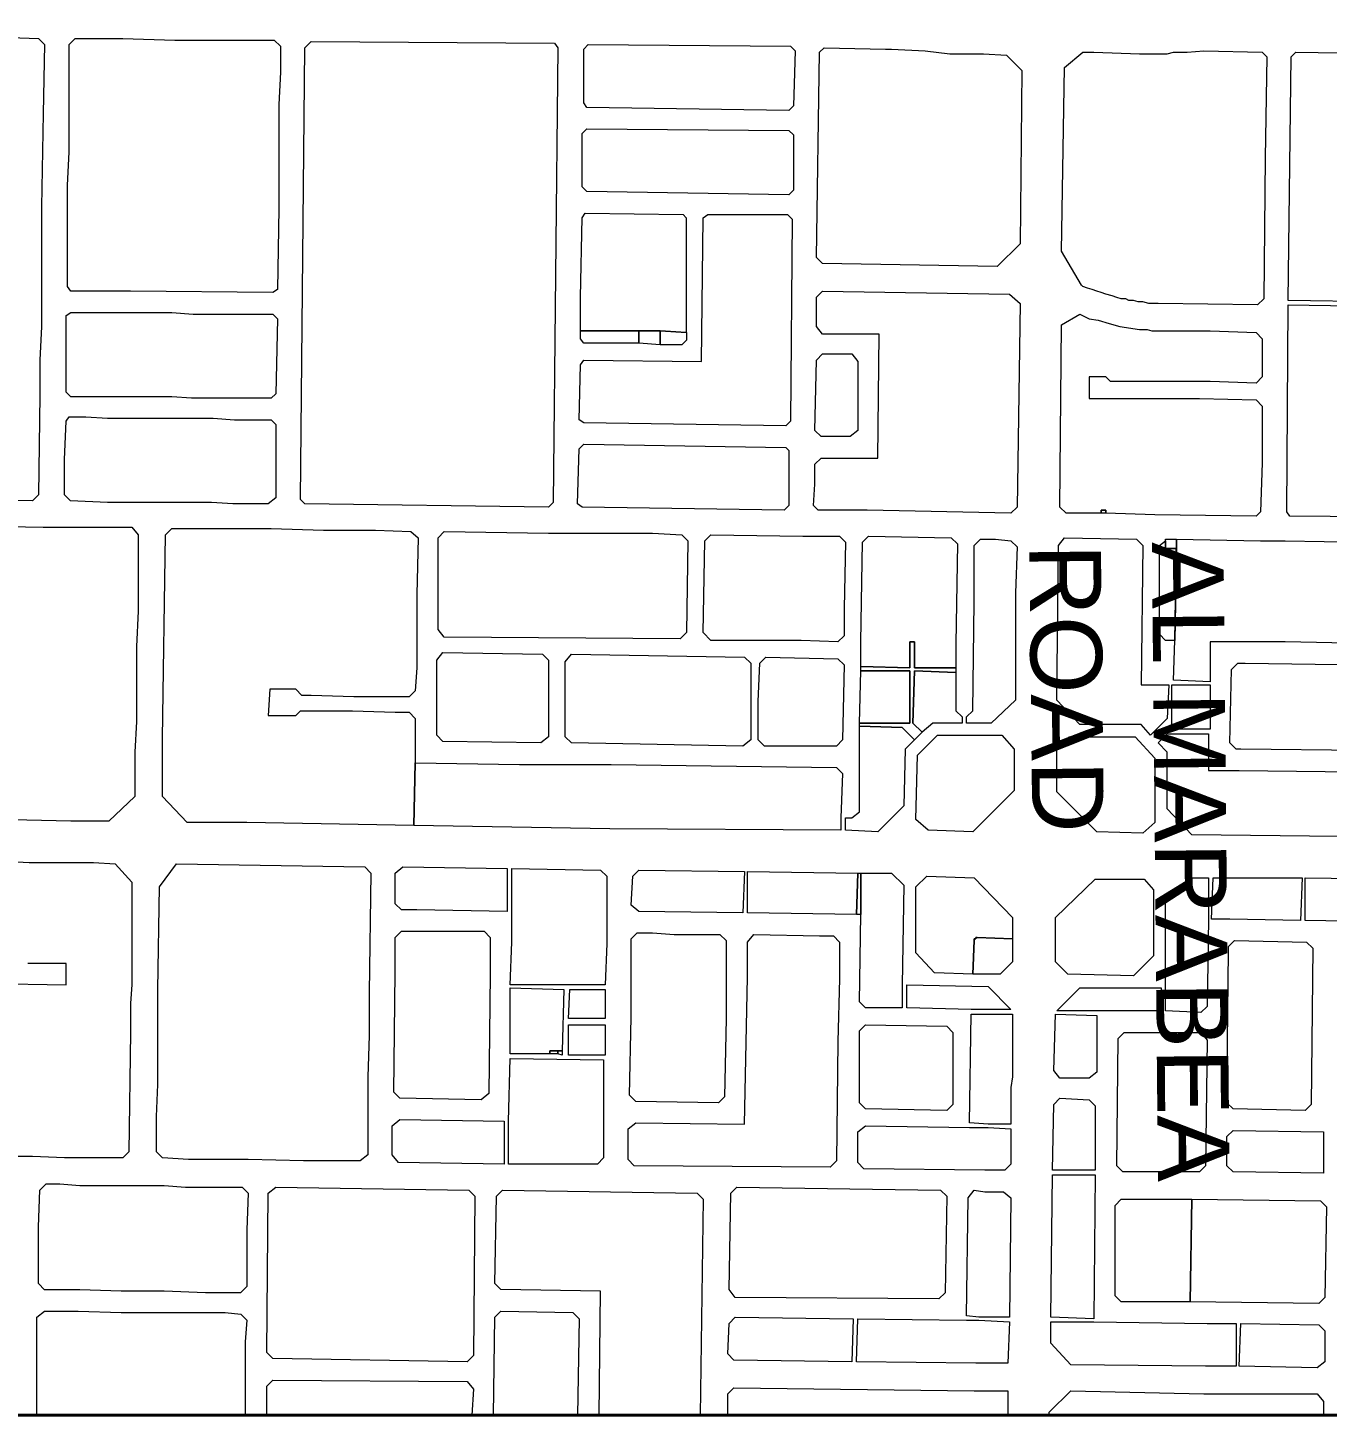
# Model space of a CAD drawing. Header units: inches. Extents: x -0.6 to 32.5, y 0.8 to 22.6.
# Drawn here: x 29.364 to 30.778, y 18.404 to 19.914 of the extents above; entities that cross this region are included whole.
import ezdxf

# ---------------------------------------------------------------- set-up
doc = ezdxf.new("R2010")
doc.units = ezdxf.units.IN
doc.header["$MEASUREMENT"] = 0
doc.layers.add('PDF_Geometry', color=7, linetype='Continuous', true_color=0xa5a5a5)
doc.layers.add('PDF_Text', color=7, linetype='Continuous')
doc.styles.add('PDF Arial', font='arial.ttf')

msp = doc.modelspace()

# ---------------------------------------------------------------- linework, layer by layer
at = {"layer": 'PDF_Geometry', "color": 7, "lineweight": 0}
for points in [[(32.3789, 22.3439), (32.3789, 18.4039), (27.9105, 18.4039), (27.9105, 22.3439), (32.3789, 22.3439)], [(29.3822, 19.8956), (29.3806, 19.8206), (29.3789, 19.7189), (29.3789, 19.6272), (29.3789, 19.5889), (29.3772, 19.5522), (29.3772, 19.5139), (29.3756, 19.4056), (29.3689, 19.3989), (29.1539, 19.4022), (29.1472, 19.4089), (29.1489, 19.5172), (29.1489, 19.5722), (29.1505, 19.6306), (29.1505, 19.7222), (29.1505, 19.7905), (29.1522, 19.8989), (29.1589, 19.9056), (29.2672, 19.9039), (29.3239, 19.9039), (29.3756, 19.9022), (29.3822, 19.8956)], [(29.6389, 19.8939), (29.6389, 19.8656), (29.6372, 19.8305), (29.6372, 19.7622), (29.6372, 19.7172), (29.6356, 19.6289), (29.6306, 19.6256), (29.4756, 19.6272), (29.4106, 19.6272), (29.4072, 19.6322), (29.4072, 19.6739), (29.4072, 19.7189), (29.4072, 19.7422), (29.4089, 19.7789), (29.4089, 19.8339), (29.4089, 19.8672), (29.4089, 19.8956), (29.4156, 19.9022), (29.4672, 19.9022), (29.5239, 19.9005), (29.5806, 19.9005), (29.6322, 19.9005), (29.6389, 19.8939)], [(29.9406, 19.8922), (29.9356, 19.3972), (29.9306, 19.3922), (29.6656, 19.3956), (29.6606, 19.4006), (29.6656, 19.8922), (29.6722, 19.8989), (29.9372, 19.8972), (29.9406, 19.8922)], [(30.1989, 19.8889), (30.1972, 19.8289), (30.1922, 19.8239), (29.9722, 19.8272), (29.9689, 19.8322), (29.9689, 19.8906), (29.9739, 19.8956), (30.1939, 19.8939), (30.1989, 19.8889)], [(30.2222, 19.6639), (30.2256, 19.8872), (30.2306, 19.8922), (30.2972, 19.8906), (30.3039, 19.8906), (30.3406, 19.8889), (30.3672, 19.8856), (30.4039, 19.8856), (30.4289, 19.8839), (30.4456, 19.8672), (30.4439, 19.6789), (30.4189, 19.6539), (30.2289, 19.6572), (30.2222, 19.6639)], [(30.4889, 19.6706), (30.4922, 19.8705), (30.5122, 19.8872), (30.5239, 19.8872), (30.5739, 19.8855), (30.5789, 19.8855), (30.5856, 19.8855), (30.5905, 19.8855), (30.5939, 19.8855), (30.5972, 19.8855), (30.6039, 19.8855), (30.6106, 19.8872), (30.6189, 19.8872), (30.6256, 19.8872), (30.6439, 19.8889), (30.7072, 19.8872), (30.7122, 19.8822), (30.7106, 19.7722), (30.7089, 19.6189), (30.7022, 19.6122), (30.5939, 19.6139), (30.5889, 19.6139), (30.5839, 19.6139), (30.5772, 19.6156), (30.5722, 19.6156), (30.5672, 19.6172), (30.5622, 19.6172), (30.5589, 19.6189), (30.5539, 19.6189), (30.5489, 19.6205), (30.5439, 19.6222), (30.5372, 19.6239), (30.5322, 19.6256), (30.5272, 19.6272), (30.5222, 19.6289), (30.5172, 19.6306), (30.5122, 19.6322), (30.5106, 19.6339), (30.4889, 19.6706)], [(30.7439, 19.8872), (30.9639, 19.8839), (30.9689, 19.8806), (30.9672, 19.7706), (30.9655, 19.6272), (30.9606, 19.6239), (30.8739, 19.6239), (30.8739, 19.6289), (30.8689, 19.6289), (30.8506, 19.6289), (30.8506, 19.6572), (30.8506, 19.6589), (30.8339, 19.6589), (30.8322, 19.6406), (30.8322, 19.6156), (30.7355, 19.6172), (30.7389, 19.8822), (30.7439, 19.8872)], [(30.1972, 19.7972), (30.1972, 19.7372), (30.1922, 19.7322), (29.9722, 19.7356), (29.9672, 19.7406), (29.9672, 19.7989), (29.9722, 19.8039), (30.1922, 19.8022), (30.1972, 19.7972)], [(30.1956, 19.7056), (30.1939, 19.4856), (30.1889, 19.4806), (29.9689, 19.4839), (29.9639, 19.4872), (29.9655, 19.5472), (29.9689, 19.5522), (30.0972, 19.5506), (30.0989, 19.7072), (30.1039, 19.7106), (30.1906, 19.7106), (30.1956, 19.7056)], [(30.0772, 19.7106), (30.0805, 19.7072), (30.0805, 19.5822), (30.0522, 19.5839), (30.0289, 19.5839), (29.9655, 19.5839), (29.9655, 19.6206), (29.9672, 19.7072), (29.9706, 19.7122), (30.0772, 19.7106)], [(30.4322, 19.6239), (30.4439, 19.6139), (30.4406, 19.3922), (30.4339, 19.3856), (30.2772, 19.3889), (30.2239, 19.3889), (30.2189, 19.3939), (30.2206, 19.4172), (30.2206, 19.4389), (30.2272, 19.4456), (30.2889, 19.4456), (30.2906, 19.5806), (30.2289, 19.5806), (30.2222, 19.5889), (30.2222, 19.6206), (30.2289, 19.6272), (30.4322, 19.6239)], [(29.6356, 19.5972), (29.6339, 19.5156), (29.6289, 19.5106), (29.5889, 19.5106), (29.5422, 19.5106), (29.5206, 19.5122), (29.4972, 19.5122), (29.4506, 19.5122), (29.4289, 19.5122), (29.4106, 19.5122), (29.4056, 19.5172), (29.4056, 19.5589), (29.4056, 19.5822), (29.4056, 19.6006), (29.4106, 19.6039), (29.4289, 19.6039), (29.4522, 19.6039), (29.4989, 19.6039), (29.5206, 19.6039), (29.5439, 19.6022), (29.5889, 19.6022), (29.6306, 19.6022), (29.6356, 19.5972)], [(30.4889, 19.5905), (30.5089, 19.6022), (30.5189, 19.5972), (30.5289, 19.5955), (30.5406, 19.5922), (30.5522, 19.5889), (30.5739, 19.5856), (30.5756, 19.5856), (30.5822, 19.5856), (30.5872, 19.5839), (30.5939, 19.5839), (30.5989, 19.5839), (30.6055, 19.5839), (30.6106, 19.5839), (30.6272, 19.5839), (30.6506, 19.5839), (30.7006, 19.5822), (30.7072, 19.5755), (30.7072, 19.5339), (30.7006, 19.5272), (30.6506, 19.5289), (30.6272, 19.5289), (30.6106, 19.5289), (30.5739, 19.5289), (30.5422, 19.5289), (30.5372, 19.5339), (30.5189, 19.5339), (30.5189, 19.5105), (30.5922, 19.5105), (30.6156, 19.5105), (30.6389, 19.5105), (30.7006, 19.5089), (30.7072, 19.5022), (30.7072, 19.4855), (30.7072, 19.4405), (30.7056, 19.3872), (30.7006, 19.3822), (30.5905, 19.3839), (30.5372, 19.3855), (30.5372, 19.3889), (30.5322, 19.3889), (30.5322, 19.3855), (30.4939, 19.3855), (30.4872, 19.3922), (30.4889, 19.5905)], [(30.9655, 19.6056), (30.9622, 19.3839), (30.9572, 19.3806), (30.7372, 19.3822), (30.7339, 19.3872), (30.7355, 19.6122), (30.8506, 19.6105), (30.9606, 19.6089), (30.9655, 19.6056)], [(30.0289, 19.5839), (30.0289, 19.5706), (29.9689, 19.5706), (29.9655, 19.5755), (29.9655, 19.5839), (30.0289, 19.5839)], [(30.0522, 19.5689), (30.0289, 19.5706), (30.0289, 19.5839), (30.0522, 19.5839), (30.0522, 19.5689)], [(30.0806, 19.5822), (30.0806, 19.5739), (30.0756, 19.5689), (30.0522, 19.5689), (30.0522, 19.5839), (30.0806, 19.5822)], [(30.2606, 19.5589), (30.2672, 19.5505), (30.2672, 19.4756), (30.2589, 19.4689), (30.2272, 19.4689), (30.2206, 19.4756), (30.2222, 19.5522), (30.2289, 19.5589), (30.2606, 19.5589)], [(29.6339, 19.4822), (29.6339, 19.4422), (29.6339, 19.4022), (29.6255, 19.3956), (29.5872, 19.3956), (29.5639, 19.3972), (29.5406, 19.3972), (29.5189, 19.3972), (29.4956, 19.3972), (29.4722, 19.3972), (29.4506, 19.3972), (29.4105, 19.3989), (29.4039, 19.4056), (29.4039, 19.4439), (29.4056, 19.4856), (29.4089, 19.4906), (29.4272, 19.4906), (29.4506, 19.4889), (29.4972, 19.4889), (29.5189, 19.4889), (29.5656, 19.4889), (29.5889, 19.4872), (29.6289, 19.4872), (29.6339, 19.4822)], [(30.1889, 19.4572), (30.1922, 19.4539), (30.1922, 19.3939), (30.1872, 19.3889), (29.9672, 19.3922), (29.9622, 19.3956), (29.9639, 19.4556), (29.9689, 19.4606), (30.1889, 19.4572)], [(30.5322, 19.3856), (30.5322, 19.3889), (30.5372, 19.3889), (30.5372, 19.3856), (30.5322, 19.3856)], [(29.2839, 19.3722), (29.3806, 19.3705), (29.4106, 19.3705), (29.4389, 19.3705), (29.4772, 19.3705), (29.4839, 19.3622), (29.4839, 19.3255), (29.4839, 19.2789), (29.4822, 19.2406), (29.4822, 19.1589), (29.4806, 19.1255), (29.4806, 19.0772), (29.4522, 19.0506), (29.4456, 19.0506), (29.4106, 19.0506), (29.3306, 19.0522)], [(29.7889, 19.3589), (29.7872, 19.2972), (29.7872, 19.2172), (29.7856, 19.1922), (29.7789, 19.1856), (29.7639, 19.1856), (29.7406, 19.1856), (29.7189, 19.1856), (29.6722, 19.1872), (29.6622, 19.1872), (29.6556, 19.1939), (29.6272, 19.1939), (29.6256, 19.1656), (29.6556, 19.1656), (29.6606, 19.1706), (29.6722, 19.1706), (29.7172, 19.1706), (29.7639, 19.1689), (29.7789, 19.1689), (29.7856, 19.1622), (29.7856, 19.1372), (29.7856, 19.1139), (29.7839, 19.0456), (29.6022, 19.0489), (29.5672, 19.0489), (29.5372, 19.0489), (29.5106, 19.0772), (29.5106, 19.0839), (29.5106, 19.1406), (29.5139, 19.3622), (29.5206, 19.3689), (29.6289, 19.3689), (29.6856, 19.3672), (29.7422, 19.3672), (29.7806, 19.3656), (29.7889, 19.3589)], [(30.0822, 19.3556), (30.0806, 19.2556), (30.0739, 19.2489), (29.8172, 19.2505), (29.8106, 19.2589), (29.8106, 19.3589), (29.8172, 19.3656), (29.9306, 19.3639), (30.0072, 19.3639), (30.0439, 19.3639), (30.0756, 19.3622), (30.0822, 19.3556)], [(30.2539, 19.3539), (30.2522, 19.2822), (30.2522, 19.2522), (30.2455, 19.2455), (30.2056, 19.2472), (30.2022, 19.2472), (30.1072, 19.2472), (30.0989, 19.2556), (30.1006, 19.3555), (30.1072, 19.3622), (30.2072, 19.3605), (30.2472, 19.3605), (30.2539, 19.3539)], [(30.3756, 19.3522), (30.3739, 19.2439), (30.3739, 19.2172), (30.3289, 19.2172), (30.3289, 19.2455), (30.3239, 19.2455), (30.3239, 19.2172), (30.2706, 19.2189), (30.2706, 19.2455), (30.2722, 19.3539), (30.2789, 19.3606), (30.3689, 19.3589), (30.3756, 19.3522)], [(30.5772, 19.3506), (30.5756, 19.1989), (30.6056, 19.1989), (30.6039, 19.1622), (30.5856, 19.1439), (30.5756, 19.1556), (30.5089, 19.1556), (30.4839, 19.1822), (30.4855, 19.3506), (30.4922, 19.3589), (30.5706, 19.3572), (30.5772, 19.3506)], [(30.4406, 19.3489), (30.4389, 19.2989), (30.4389, 19.2539), (30.4389, 19.1822), (30.4122, 19.1572), (30.3856, 19.1572), (30.3856, 19.1639), (30.3922, 19.1706), (30.3939, 19.2889), (30.3939, 19.3006), (30.3939, 19.3222), (30.3939, 19.3506), (30.4006, 19.3572), (30.4172, 19.3572), (30.4339, 19.3555), (30.4406, 19.3489)], [(30.6022, 19.3556), (30.6022, 19.3472), (30.6139, 19.3472), (30.6122, 19.2472), (30.6022, 19.2472), (30.5956, 19.2539), (30.5956, 19.3506), (30.6022, 19.3556)], [(30.6022, 19.3572), (30.6139, 19.3572), (30.6139, 19.3472), (30.6022, 19.3472), (30.6022, 19.3556), (30.6022, 19.3572)], [(30.8172, 19.3539), (30.8239, 19.3472), (30.8239, 19.2506), (30.8172, 19.2439), (30.7322, 19.2455), (30.6506, 19.2455), (30.6506, 19.2022), (30.6106, 19.2039), (30.6122, 19.2472), (30.6139, 19.3572), (30.7056, 19.3555), (30.7322, 19.3555), (30.8172, 19.3539)], [(30.3739, 19.2172), (30.3739, 19.2122), (30.3289, 19.2139), (30.3272, 19.1572), (30.3372, 19.1472), (30.3289, 19.1389), (30.3156, 19.1522), (30.2689, 19.1539), (30.2689, 19.1572), (30.3239, 19.1572), (30.3239, 19.2139), (30.2706, 19.2139), (30.2706, 19.2189), (30.3239, 19.2172), (30.3239, 19.2456), (30.3289, 19.2456), (30.3289, 19.2172), (30.3739, 19.2172)], [(29.9306, 19.2256), (29.9306, 19.1422), (29.9222, 19.1356), (29.8156, 19.1372), (29.8089, 19.1439), (29.8089, 19.2256), (29.8156, 19.2339), (29.9239, 19.2322), (29.9306, 19.2256)], [(30.1506, 19.2222), (30.1506, 19.1389), (30.1422, 19.1322), (29.9556, 19.1356), (29.9489, 19.1422), (29.9489, 19.2239), (29.9556, 19.2322), (30.1439, 19.2289), (30.1506, 19.2222)], [(30.2456, 19.2272), (30.2522, 19.2206), (30.2506, 19.1389), (30.2439, 19.1322), (30.1822, 19.1322), (30.1656, 19.1322), (30.1589, 19.1389), (30.1589, 19.1806), (30.1605, 19.2222), (30.1672, 19.2289), (30.2456, 19.2272)], [(30.3239, 19.2139), (30.3239, 19.1572), (30.2689, 19.1572), (30.2706, 19.2139), (30.3239, 19.2139)], [(30.3739, 19.1706), (30.3806, 19.1639), (30.3806, 19.1572), (30.3489, 19.1572), (30.3372, 19.1472), (30.3272, 19.1572), (30.3289, 19.2139), (30.3739, 19.2122), (30.3739, 19.1706)], [(30.8222, 19.2139), (30.8222, 19.1339), (30.8156, 19.1272), (30.6839, 19.1289), (30.6789, 19.1289), (30.6722, 19.1355), (30.6739, 19.2155), (30.6806, 19.2222), (30.6889, 19.2222), (30.8156, 19.2205), (30.8222, 19.2139)], [(30.6506, 19.1506), (30.6089, 19.1506), (30.6089, 19.1989), (30.6106, 19.1989), (30.6506, 19.1989), (30.6506, 19.1506)], [(30.3156, 19.1522), (30.3289, 19.1389), (30.3189, 19.1289), (30.3172, 19.0672), (30.2889, 19.0389), (30.2539, 19.0406), (30.2539, 19.0539), (30.2606, 19.0539), (30.2689, 19.0606), (30.2689, 19.1539), (30.3156, 19.1522)], [(30.4239, 19.1439), (30.4372, 19.1289), (30.4372, 19.0839), (30.3922, 19.0389), (30.3439, 19.0406), (30.3305, 19.0522), (30.3322, 19.1222), (30.3539, 19.1439), (30.4239, 19.1439)], [(30.5689, 19.1422), (30.5906, 19.1189), (30.5906, 19.0489), (30.5772, 19.0372), (30.5272, 19.0389), (30.4839, 19.0822), (30.4839, 19.1289), (30.4972, 19.1422), (30.5689, 19.1422)], [(31.1189, 19.0306), (31.0039, 19.0306), (30.9122, 19.0322), (30.7906, 19.0339), (30.6306, 19.0355), (30.6039, 19.0639), (30.6039, 19.1256), (30.5939, 19.1356), (30.6039, 19.1456), (30.6489, 19.1456), (30.6489, 19.1055), (30.6822, 19.1055), (31.1189, 19.1006), (31.1189, 19.0306)], [(30.2506, 19.1022), (30.2489, 19.0539), (30.2489, 19.0406), (29.9972, 19.0422), (29.7839, 19.0456), (29.7856, 19.1139), (29.8989, 19.1122), (29.9989, 19.1122), (30.2439, 19.1089), (30.2506, 19.1022)], [(29.3322, 19.0072), (29.3656, 19.0056), (29.4006, 19.0056), (29.4356, 19.0056), (29.4589, 19.0039)], [(29.4589, 19.0039), (29.4772, 18.9839), (29.4772, 18.9706), (29.4772, 18.9356), (29.4772, 18.9339), (29.4772, 18.8939), (29.4772, 18.8722), (29.4756, 18.8522), (29.4756, 18.8206), (29.4739, 18.6905), (29.4672, 18.6839), (29.4039, 18.6839), (29.3689, 18.6856), (29.3339, 18.6856)], [(29.7372, 18.9939), (29.7356, 18.8639), (29.7356, 18.8172), (29.7339, 18.7722), (29.7339, 18.7372), (29.7339, 18.7089), (29.7339, 18.6872), (29.7256, 18.6806), (29.6989, 18.6806), (29.6639, 18.6806), (29.6039, 18.6822), (29.5606, 18.6822), (29.5389, 18.6822), (29.5106, 18.6839), (29.5039, 18.6906), (29.5039, 18.7289), (29.5056, 18.7639), (29.5056, 18.7972), (29.5056, 18.8322), (29.5056, 18.8672), (29.5072, 18.9789), (29.5256, 19.0039), (29.7306, 19.0006), (29.7372, 18.9939)], [(29.8856, 18.9989), (29.8856, 18.9522), (29.7872, 18.9539), (29.7706, 18.9539), (29.7639, 18.9606), (29.7639, 18.9939), (29.7722, 19.0006), (29.8856, 18.9989)], [(29.9939, 18.9906), (29.9939, 18.9172), (29.9922, 18.8722), (29.9405, 18.8722), (29.8889, 18.8722), (29.8906, 18.9189), (29.8906, 18.9522), (29.8906, 18.9989), (29.9872, 18.9972), (29.9939, 18.9906)], [(30.1439, 18.9956), (30.1422, 18.9506), (30.0289, 18.9522), (30.0206, 18.9589), (30.0222, 18.9906), (30.0289, 18.9972), (30.1439, 18.9956)], [(30.2672, 18.9939), (30.2656, 18.9489), (30.1472, 18.9506), (30.1472, 18.9956), (30.2672, 18.9939)], [(30.2706, 18.9939), (30.2706, 18.9489), (30.2656, 18.9489), (30.2672, 18.9939), (30.2706, 18.9939)], [(30.3039, 18.9939), (30.3172, 18.9806), (30.3156, 18.8722), (30.3156, 18.8472), (30.2756, 18.8472), (30.2689, 18.8539), (30.2706, 18.9489), (30.2706, 18.9939), (30.3039, 18.9939)], [(30.3422, 18.9906), (30.3939, 18.9889), (30.4356, 18.9456), (30.4356, 18.9222), (30.3972, 18.9239), (30.3956, 18.9239), (30.3956, 18.9222), (30.3939, 18.9222), (30.3939, 18.9206), (30.3922, 18.8839), (30.3506, 18.8855), (30.3305, 18.9072), (30.3305, 18.9789), (30.3422, 18.9906)], [(30.5789, 18.9872), (30.5889, 18.9756), (30.5889, 18.9039), (30.5672, 18.8822), (30.4956, 18.8839), (30.4822, 18.8972), (30.4822, 18.9456), (30.5255, 18.9872), (30.5789, 18.9872)], [(30.6022, 18.8439), (30.6022, 18.8689), (30.6022, 18.9622), (30.6306, 18.9889), (30.6489, 18.9889), (30.6489, 18.9439), (30.6472, 18.8489), (30.6406, 18.8422), (30.6022, 18.8439)], [(30.7506, 18.9889), (30.7489, 18.9422), (30.6722, 18.9439), (30.6522, 18.9439), (30.6539, 18.9889), (30.6756, 18.9889), (30.7506, 18.9889)], [(30.7539, 18.9422), (30.7539, 18.9889), (30.8672, 18.9872), (30.8739, 18.9806), (30.8739, 18.9472), (30.8656, 18.9406), (30.7539, 18.9422)], [(29.8606, 18.9306), (29.8672, 18.9239), (29.8672, 18.8839), (29.8656, 18.7539), (29.8572, 18.7472), (29.7689, 18.7489), (29.7622, 18.7556), (29.7639, 18.8856), (29.7639, 18.9239), (29.7706, 18.9306), (29.8606, 18.9306)], [(30.2472, 18.9189), (30.2472, 18.8789), (30.2456, 18.8106), (30.2439, 18.6806), (30.2372, 18.6739), (30.0239, 18.6755), (30.0172, 18.6822), (30.0172, 18.7155), (30.0256, 18.7222), (30.1439, 18.7206), (30.1472, 18.8806), (30.1472, 18.9189), (30.1539, 18.9272), (30.2256, 18.9255), (30.2406, 18.9255), (30.2472, 18.9189)], [(30.1239, 18.9206), (30.1239, 18.8356), (30.1222, 18.7506), (30.1156, 18.7439), (30.0256, 18.7455), (30.0189, 18.7522), (30.0206, 18.8372), (30.0206, 18.9222), (30.0272, 18.9289), (30.0439, 18.9289), (30.0672, 18.9272), (30.1172, 18.9272), (30.1239, 18.9206)], [(30.3922, 18.8839), (30.3939, 18.9206), (30.3939, 18.9222), (30.3956, 18.9222), (30.3956, 18.9239), (30.3972, 18.9239), (30.4356, 18.9222), (30.4356, 18.8972), (30.4222, 18.8839), (30.3922, 18.8839)], [(30.6756, 18.7372), (30.6689, 18.7439), (30.6706, 18.9089), (30.6706, 18.9139), (30.6772, 18.9206), (30.7556, 18.9189), (30.7622, 18.9122), (30.7606, 18.7422), (30.7539, 18.7356), (30.6756, 18.7372)], [(29.3222, 18.8739), (29.4056, 18.8722), (29.4056, 18.8956), (29.3639, 18.8956)], [(29.9472, 18.8672), (29.9456, 18.8006), (29.9406, 18.8006), (29.9322, 18.8006), (29.9322, 18.7972), (29.8889, 18.7972), (29.8889, 18.8689), (29.9472, 18.8672)], [(29.9922, 18.8672), (29.9922, 18.8356), (29.9522, 18.8356), (29.9539, 18.8672), (29.9922, 18.8672)], [(30.4089, 18.8706), (30.4339, 18.8456), (30.3906, 18.8456), (30.3206, 18.8472), (30.3206, 18.8722), (30.4089, 18.8706)], [(30.5972, 18.8689), (30.5972, 18.8439), (30.5272, 18.8439), (30.4839, 18.8439), (30.5089, 18.8689), (30.5972, 18.8689)], [(30.4356, 18.8405), (30.4356, 18.7722), (30.4339, 18.7605), (30.4339, 18.7205), (30.4089, 18.7205), (30.3889, 18.7222), (30.3906, 18.8405), (30.4139, 18.8405), (30.4356, 18.8405)], [(30.4872, 18.7706), (30.4806, 18.7789), (30.4822, 18.8405), (30.5272, 18.8389), (30.5272, 18.7772), (30.5189, 18.7706), (30.4872, 18.7706)], [(29.9922, 18.8289), (29.9922, 18.7956), (29.9522, 18.7956), (29.9522, 18.8289), (29.9922, 18.8289)], [(30.3706, 18.8206), (30.3706, 18.7422), (30.3639, 18.7356), (30.2755, 18.7372), (30.2689, 18.7439), (30.2689, 18.8222), (30.2755, 18.8289), (30.3639, 18.8272), (30.3706, 18.8206)], [(30.5556, 18.6689), (30.5489, 18.6755), (30.5506, 18.8139), (30.5572, 18.8206), (30.6406, 18.8206), (30.6472, 18.8122), (30.6456, 18.6755), (30.6389, 18.6689), (30.5556, 18.6689)], [(29.9406, 18.8006), (29.9406, 18.7972), (29.9322, 18.7972), (29.9322, 18.8006), (29.9406, 18.8006)], [(29.9456, 18.7956), (29.9406, 18.7972), (29.9406, 18.8005), (29.9456, 18.8005), (29.9456, 18.7956)], [(29.9906, 18.7906), (29.9906, 18.6839), (29.9839, 18.6772), (29.8872, 18.6772), (29.8872, 18.7239), (29.8889, 18.7922), (29.9906, 18.7906)], [(30.5256, 18.6706), (30.4789, 18.6706), (30.4806, 18.7422), (30.4872, 18.7489), (30.5189, 18.7472), (30.5256, 18.7406), (30.5256, 18.6706)], [(29.8822, 18.7239), (29.8822, 18.6772), (29.7672, 18.6789), (29.7605, 18.6872), (29.7605, 18.7189), (29.7689, 18.7256), (29.8822, 18.7239)], [(30.3889, 18.7172), (30.4089, 18.7172), (30.4339, 18.7156), (30.4339, 18.6772), (30.4272, 18.6706), (30.4056, 18.6706), (30.2739, 18.6722), (30.2672, 18.6789), (30.2672, 18.7122), (30.2756, 18.7189), (30.3889, 18.7172)], [(30.7739, 18.7122), (30.7739, 18.6672), (30.6756, 18.6689), (30.6689, 18.6755), (30.6689, 18.7072), (30.6756, 18.7139), (30.7739, 18.7122)], [(30.4789, 18.6656), (30.5255, 18.6656), (30.5239, 18.5089), (30.4772, 18.5106), (30.4789, 18.6656)], [(29.6039, 18.6456), (29.6022, 18.6055), (29.6022, 18.5722), (29.6022, 18.5439), (29.5955, 18.5372), (29.5805, 18.5372), (29.5572, 18.5372), (29.5122, 18.5389), (29.4655, 18.5389), (29.4206, 18.5405), (29.3822, 18.5405), (29.3756, 18.5472), (29.3756, 18.5755), (29.3756, 18.6089), (29.3772, 18.6489), (29.3839, 18.6556), (29.3989, 18.6556), (29.4206, 18.6539), (29.4439, 18.6539), (29.4672, 18.6539), (29.4906, 18.6539), (29.5122, 18.6539), (29.5355, 18.6522), (29.5589, 18.6522), (29.5822, 18.6522), (29.5972, 18.6522), (29.6039, 18.6456)], [(29.8506, 18.6422), (29.8489, 18.4689), (29.8422, 18.4622), (29.6306, 18.4655), (29.6239, 18.4722), (29.6256, 18.6456), (29.6339, 18.6522), (29.8439, 18.6489), (29.8506, 18.6422)], [(29.9856, 18.4039), (29.9872, 18.5389), (29.8789, 18.5406), (29.8722, 18.5472), (29.8739, 18.6422), (29.8806, 18.6489), (30.0922, 18.6456), (30.0989, 18.6389), (30.0956, 18.4039)], [(30.3639, 18.6422), (30.3622, 18.5372), (30.3555, 18.5306), (30.1339, 18.5322), (30.1272, 18.5406), (30.1289, 18.6456), (30.1356, 18.6522), (30.3572, 18.6489), (30.3639, 18.6422)], [(30.4322, 18.5106), (30.3989, 18.5106), (30.3856, 18.5122), (30.3872, 18.6406), (30.3939, 18.6489), (30.4056, 18.6472), (30.4256, 18.6472), (30.4339, 18.6406), (30.4322, 18.5106)], [(30.6289, 18.5272), (30.5539, 18.5272), (30.5472, 18.5339), (30.5472, 18.6322), (30.5539, 18.6389), (30.6306, 18.6389), (30.6289, 18.5272)], [(30.6289, 18.5272), (30.6306, 18.6389), (30.7706, 18.6372), (30.7772, 18.6306), (30.7756, 18.5322), (30.7689, 18.5256), (30.6289, 18.5272)], [(29.3739, 18.4039), (29.3739, 18.4272), (29.3739, 18.4572), (29.3739, 18.4872), (29.3739, 18.5106), (29.3822, 18.5172), (29.3972, 18.5172), (29.4189, 18.5172), (29.4656, 18.5156), (29.5106, 18.5156), (29.5572, 18.5156), (29.5789, 18.5156), (29.5956, 18.5139), (29.6022, 18.5072), (29.6006, 18.4839), (29.6006, 18.4539), (29.6006, 18.4039)], [(29.8706, 18.4039), (29.8722, 18.5106), (29.8789, 18.5172), (29.9572, 18.5156), (29.9639, 18.5089), (29.9622, 18.4039)], [(30.2622, 18.5089), (30.2606, 18.4622), (30.1322, 18.4639), (30.1256, 18.4706), (30.1272, 18.5039), (30.1339, 18.5106), (30.2622, 18.5089)], [(30.2656, 18.4622), (30.2672, 18.5089), (30.3856, 18.5072), (30.3989, 18.5072), (30.4322, 18.5056), (30.4306, 18.4606), (30.3956, 18.4606), (30.2656, 18.4622)], [(30.6789, 18.4572), (30.6456, 18.4572), (30.4989, 18.4589), (30.4772, 18.4822), (30.4772, 18.5056), (30.5239, 18.5056), (30.6472, 18.5039), (30.6789, 18.5039), (30.6789, 18.4572)], [(30.7756, 18.4956), (30.7756, 18.4622), (30.7672, 18.4556), (30.6822, 18.4572), (30.6839, 18.5039), (30.7689, 18.5022), (30.7756, 18.4956)], [(29.6239, 18.4039), (29.6239, 18.4356), (29.6306, 18.4422), (29.8422, 18.4406), (29.8489, 18.4322), (29.8472, 18.4039)], [(30.1256, 18.4039), (30.1256, 18.4272), (30.1322, 18.4339), (30.3939, 18.4306), (30.4306, 18.4306), (30.4306, 18.4039)], [(30.4756, 18.4039), (30.4756, 18.4072), (30.4989, 18.4306), (30.6439, 18.4272), (30.7672, 18.4272), (30.7739, 18.4189), (30.7739, 18.4039)]]:
    msp.add_lwpolyline(points, dxfattribs=at)
at = {"layer": 'PDF_Geometry', "color": 7, "lineweight": 40}
msp.add_lwpolyline([(32.3789, 22.3439), (32.3789, 18.4039), (27.9105, 18.4039), (27.9105, 22.3439), (32.3789, 22.3439)], dxfattribs=at)
at = {"layer": 'PDF_Geometry', "color": 7, "lineweight": 30}
msp.add_lwpolyline([(32.3789, 18.4039), (27.9122, 18.4039)], dxfattribs=at)

# ---------------------------------------------------------------- texts
at = {"layer": 'PDF_Text', "attachment_point": 7, "style": 'PDF Arial'}
for s, insert, char_height, rotation in [('\\W1.000777;ROAD', (30.4527, 19.352), 0.077927, 270.6045), ('\\W1.001042;AL MARABEA', (30.5872, 19.3541), 0.077928, 270.5497)]:
    msp.add_mtext(s, dxfattribs=dict(at, insert=insert, char_height=char_height, rotation=rotation))

doc.saveas('drawing.dxf')
